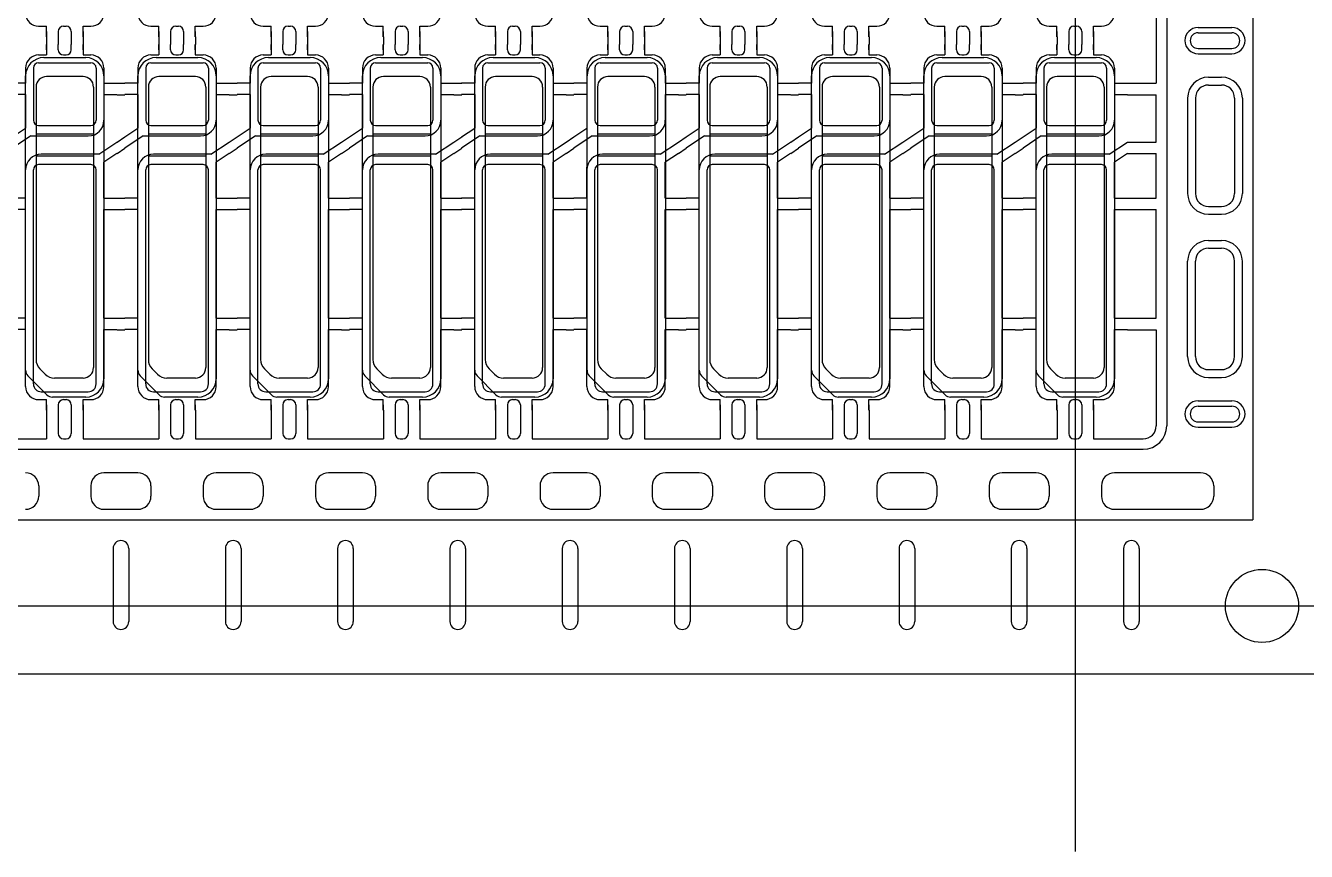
# Model space of a CAD drawing. Header units: millimetres. Extents: x -992 to 1678, y 98 to 1000.
# Drawn here: x -688.29 to -663.76, y 537.97 to 553.78 of the extents above; entities that cross this region are included whole.
import ezdxf

# ---------------------------------------------------------------- set-up
doc = ezdxf.new("R2010")
doc.units = ezdxf.units.MM
doc.linetypes.add('CENTER', pattern=[10.16, 6.35, -1.27, 1.27, -1.27])
doc.linetypes.add('HIDDEN', pattern=[1.905, 1.27, -0.635])
for name, color, linetype in [('1', 3, 'Continuous'), ('b etching', 1, 'Continuous'), ('CEN', 8, 'CENTER'), ('HID', 1, 'HIDDEN'), ('PPA', 2, 'Continuous')]:
    doc.layers.add(name, color=color, linetype=linetype)

# ---------------------------------------------------------------- blocks, each defined once
blk = doc.blocks.new('e1')
at = {"layer": '1'}
for p, q in [((-947.058, 906.581), (-947.058, 906.481)), ((-947.058, 906.481), (-947.058, 906.581)), ((-947.058, 906.581), (-947.058, 906.381)), ((-946.358, 906.581), (-946.358, 906.481)), ((-946.358, 906.481), (-946.358, 906.581)), ((-946.358, 906.581), (-946.358, 906.381)), ((-946.358, 906.381), (-946.208, 906.381)), ((-947.458, 906.131), (-947.458, 905.841)), ((-945.958, 906.131), (-945.958, 905.841)), ((-947.458, 905.841), (-947.708, 905.841)), ((-945.958, 905.841), (-945.708, 905.841)), ((-947.458, 905.621), (-947.708, 905.621)), ((-947.458, 905.621), (-947.458, 904.981)), ((-945.958, 905.621), (-945.958, 905.131)), ((-945.958, 905.621), (-945.708, 905.621)), ((-947.358, 904.831), (-946.258, 904.831)), ((-946.058, 904.481), (-947.158, 904.481)), ((-945.958, 903.641), (-945.958, 904.331)), ((-947.458, 903.641), (-947.458, 904.231)), ((-947.458, 903.641), (-947.708, 903.641)), ((-945.958, 903.641), (-945.708, 903.641)), ((-947.458, 903.421), (-947.708, 903.421)), ((-947.458, 901.341), (-947.458, 903.421)), ((-945.958, 901.341), (-945.958, 903.421)), ((-945.958, 903.421), (-945.708, 903.421)), ((-947.458, 901.341), (-947.708, 901.341)), ((-945.958, 901.341), (-945.708, 901.341)), ((-947.458, 901.121), (-947.708, 901.121)), ((-947.458, 900.031), (-947.458, 901.121)), ((-945.958, 900.031), (-945.958, 901.121)), ((-945.958, 901.121), (-945.708, 901.121)), ((-947.058, 899.581), (-947.058, 899.781)), ((-947.058, 899.581), (-947.058, 899.681)), ((-947.058, 899.681), (-947.058, 899.581)), ((-946.358, 899.781), (-946.208, 899.781)), ((-946.358, 899.581), (-946.358, 899.781)), ((-946.358, 899.581), (-946.358, 899.681)), ((-946.358, 899.681), (-946.358, 899.581))]:
    blk.add_line(p, q, dxfattribs=at)
at = {"layer": '1', "linetype": 'ByBlock'}
for p, q in [((-946.833, 906.481), (-946.833, 906.581)), ((-946.583, 906.481), (-946.583, 906.581)), ((-947.208, 906.381), (-947.058, 906.381)), ((-946.733, 906.381), (-946.683, 906.381)), ((-947.708, 904.814), (-947.458, 904.981)), ((-947.358, 904.831), (-947.708, 904.597)), ((-946.058, 904.481), (-945.708, 904.714)), ((-945.708, 904.497), (-945.958, 904.331)), ((-947.208, 899.781), (-947.058, 899.781)), ((-946.833, 899.681), (-946.833, 899.581)), ((-946.733, 899.781), (-946.683, 899.781)), ((-946.583, 899.681), (-946.583, 899.581))]:
    blk.add_line(p, q, dxfattribs=at)
for centre, start, end in [((-946.733, 906.481), 180, 270), ((-946.683, 906.481), 270, 0), ((-946.733, 899.681), 90, 180), ((-946.683, 899.681), 0, 90)]:
    blk.add_arc(centre, 0.1, start, end, dxfattribs=at)
at = {"layer": '1'}
for centre, radius, start, end in [((-947.208, 906.131), 0.25, 90, 180), ((-946.208, 906.131), 0.25, 0, 90), ((-946.258, 905.131), 0.3, 270, 0), ((-947.158, 904.181), 0.3, 90, 180), ((-947.208, 900.031), 0.25, 180, 270), ((-946.208, 900.031), 0.25, 270, 0)]:
    blk.add_arc(centre, radius, start, end, dxfattribs=at)
blk = doc.blocks.new('e2')
at = {"layer": 'b etching', "linetype": 'ByBlock'}
for p, q in [((-947.208, 906.231), (-946.208, 906.231)), ((-947.308, 906.131), (-947.308, 905.131)), ((-946.108, 906.131), (-946.108, 905.131)), ((-947.208, 905.031), (-946.208, 905.031)), ((-946.208, 904.281), (-947.208, 904.281)), ((-947.308, 900.081), (-947.308, 904.181)), ((-946.108, 900.081), (-946.108, 904.181)), ((-947.158, 899.931), (-946.258, 899.931))]:
    blk.add_line(p, q, dxfattribs=at)
for centre, radius, start, end in [((-947.208, 906.131), 0.1, 90, 180), ((-946.208, 906.131), 0.1, 360, 90), ((-947.208, 905.131), 0.1, 180, 270), ((-946.208, 905.131), 0.1, 270, 360), ((-947.208, 904.181), 0.1, 90, 180), ((-946.208, 904.181), 0.1, 0, 90), ((-947.158, 900.081), 0.15, 180, 270), ((-946.258, 900.081), 0.15, 270, 0)]:
    blk.add_arc(centre, radius, start, end, dxfattribs=at)

msp = doc.modelspace()

# ---------------------------------------------------------------- linework, layer by layer
at = {"layer": '1', "linetype": 'ByBlock'}
for p, q in [((-666.63553085, 555.11062093), (-666.63553085, 552.68062093)), ((-687.88553085, 553.57062093), (-687.88553085, 553.42062093)), ((-687.66053085, 553.57062093), (-687.66053085, 553.42062093)), ((-687.41053085, 553.57062093), (-687.41053085, 553.42062093)), ((-687.18553085, 553.57062093), (-687.18553085, 553.42062093)), ((-685.73553085, 553.57062093), (-685.73553085, 553.42062093)), ((-685.51053085, 553.57062093), (-685.51053085, 553.42062093)), ((-685.26053085, 553.57062093), (-685.26053085, 553.42062093)), ((-685.03553085, 553.57062093), (-685.03553085, 553.42062093)), ((-683.58553085, 553.57062093), (-683.58553085, 553.42062093)), ((-683.36053085, 553.57062093), (-683.36053085, 553.42062093)), ((-683.11053085, 553.57062093), (-683.11053085, 553.42062093)), ((-682.88553085, 553.57062093), (-682.88553085, 553.42062093)), ((-681.43553085, 553.57062093), (-681.43553085, 553.42062093)), ((-681.21053085, 553.57062093), (-681.21053085, 553.42062093)), ((-680.96053085, 553.57062093), (-680.96053085, 553.42062093)), ((-680.73553085, 553.57062093), (-680.73553085, 553.42062093)), ((-679.28553085, 553.57062093), (-679.28553085, 553.42062093)), ((-679.06053085, 553.57062093), (-679.06053085, 553.42062093)), ((-678.81053085, 553.57062093), (-678.81053085, 553.42062093)), ((-678.58553085, 553.57062093), (-678.58553085, 553.42062093)), ((-677.13553085, 553.57062093), (-677.13553085, 553.42062093)), ((-676.91053085, 553.57062093), (-676.91053085, 553.42062093)), ((-676.66053085, 553.57062093), (-676.66053085, 553.42062093)), ((-676.43553085, 553.57062093), (-676.43553085, 553.42062093)), ((-674.98553085, 553.57062093), (-674.98553085, 553.42062093)), ((-674.76053085, 553.57062093), (-674.76053085, 553.42062093)), ((-674.51053085, 553.57062093), (-674.51053085, 553.42062093)), ((-674.28553085, 553.57062093), (-674.28553085, 553.42062093)), ((-672.83553085, 553.57062093), (-672.83553085, 553.42062093)), ((-672.61053085, 553.57062093), (-672.61053085, 553.42062093)), ((-672.36053085, 553.57062093), (-672.36053085, 553.42062093)), ((-672.13553085, 553.57062093), (-672.13553085, 553.42062093)), ((-670.68553085, 553.57062093), (-670.68553085, 553.42062093)), ((-670.46053085, 553.57062093), (-670.46053085, 553.42062093)), ((-670.21053085, 553.57062093), (-670.21053085, 553.42062093)), ((-669.98553085, 553.57062093), (-669.98553085, 553.42062093)), ((-668.53553085, 553.57062093), (-668.53553085, 553.42062093)), ((-668.31053085, 553.57062093), (-668.31053085, 553.42062093)), ((-668.06053085, 553.57062093), (-668.06053085, 553.42062093)), ((-667.83553085, 553.57062093), (-667.83553085, 553.42062093)), ((-667.83553085, 553.57062093), (-667.83553085, 553.42062093)), ((-686.53553085, 552.68062093), (-686.38553085, 552.68062093)), ((-684.38553085, 552.68062093), (-684.23553085, 552.68062093)), ((-682.23553085, 552.68062093), (-682.08553085, 552.68062093)), ((-680.08553085, 552.68062093), (-679.93553085, 552.68062093)), ((-677.93553085, 552.68062093), (-677.78553085, 552.68062093)), ((-675.78553085, 552.68062093), (-675.63553085, 552.68062093)), ((-673.63553085, 552.68062093), (-673.48553085, 552.68062093)), ((-671.48553085, 552.68062093), (-671.33553085, 552.68062093)), ((-669.33553085, 552.68062093), (-669.18553085, 552.68062093)), ((-667.18553085, 552.68062093), (-666.63553085, 552.68062093)), ((-686.53553085, 552.46062093), (-686.38553085, 552.46062093)), ((-684.38553085, 552.46062093), (-684.23553085, 552.46062093)), ((-682.23553085, 552.46062093), (-682.08553085, 552.46062093)), ((-680.08553085, 552.46062093), (-679.93553085, 552.46062093)), ((-677.93553085, 552.46062093), (-677.78553085, 552.46062093)), ((-675.78553085, 552.46062093), (-675.63553085, 552.46062093)), ((-673.63553085, 552.46062093), (-673.48553085, 552.46062093)), ((-671.48553085, 552.46062093), (-671.33553085, 552.46062093)), ((-669.33553085, 552.46062093), (-669.18553085, 552.46062093)), ((-667.18553085, 552.46062093), (-666.63553085, 552.46062093)), ((-666.63553085, 551.55395426), (-666.63553085, 552.46062093)), ((-686.53553085, 551.55395426), (-686.38553085, 551.65395426)), ((-684.38553085, 551.55395426), (-684.23553085, 551.65395426)), ((-682.23553085, 551.55395426), (-682.08553085, 551.65395426)), ((-680.08553085, 551.55395426), (-679.93553085, 551.65395426)), ((-677.93553085, 551.55395426), (-677.78553085, 551.65395426)), ((-675.78553085, 551.55395426), (-675.63553085, 551.65395426)), ((-673.63553085, 551.55395426), (-673.48553085, 551.65395426)), ((-671.48553085, 551.55395426), (-671.33553085, 551.65395426)), ((-669.33553085, 551.55395426), (-669.18553085, 551.65395426)), ((-686.53553085, 551.33728759), (-686.38553085, 551.43728759)), ((-684.38553085, 551.33728759), (-684.23553085, 551.43728759)), ((-682.23553085, 551.33728759), (-682.08553085, 551.43728759)), ((-680.08553085, 551.33728759), (-679.93553085, 551.43728759)), ((-677.93553085, 551.33728759), (-677.78553085, 551.43728759)), ((-675.78553085, 551.33728759), (-675.63553085, 551.43728759)), ((-673.63553085, 551.33728759), (-673.48553085, 551.43728759)), ((-671.48553085, 551.33728759), (-671.33553085, 551.43728759)), ((-669.33553085, 551.33728759), (-669.18553085, 551.43728759)), ((-667.18553085, 551.55395426), (-666.63553085, 551.55395426)), ((-667.18553085, 551.33728759), (-666.63553085, 551.33728759)), ((-666.63553085, 550.48062093), (-666.63553085, 551.33728759)), ((-686.53553085, 550.48062093), (-686.38553085, 550.48062093)), ((-684.38553085, 550.48062093), (-684.23553085, 550.48062093)), ((-682.23553085, 550.48062093), (-682.08553085, 550.48062093)), ((-680.08553085, 550.48062093), (-679.93553085, 550.48062093)), ((-677.93553085, 550.48062093), (-677.78553085, 550.48062093)), ((-675.78553085, 550.48062093), (-675.63553085, 550.48062093)), ((-673.63553085, 550.48062093), (-673.48553085, 550.48062093)), ((-671.48553085, 550.48062093), (-671.33553085, 550.48062093)), ((-669.33553085, 550.48062093), (-669.18553085, 550.48062093)), ((-667.18553085, 550.48062093), (-666.63553085, 550.48062093)), ((-686.53553085, 550.26062093), (-686.38553085, 550.26062093)), ((-684.38553085, 550.26062093), (-684.23553085, 550.26062093)), ((-682.23553085, 550.26062093), (-682.08553085, 550.26062093)), ((-680.08553085, 550.26062093), (-679.93553085, 550.26062093)), ((-677.93553085, 550.26062093), (-677.78553085, 550.26062093)), ((-675.78553085, 550.26062093), (-675.63553085, 550.26062093)), ((-673.63553085, 550.26062093), (-673.48553085, 550.26062093)), ((-671.48553085, 550.26062093), (-671.33553085, 550.26062093)), ((-669.33553085, 550.26062093), (-669.18553085, 550.26062093)), ((-667.18553085, 550.26062093), (-666.63553085, 550.26062093)), ((-666.63553085, 548.18062093), (-666.63553085, 550.26062093)), ((-686.53553085, 548.18062093), (-686.38553085, 548.18062093)), ((-684.38553085, 548.18062093), (-684.23553085, 548.18062093)), ((-682.23553085, 548.18062093), (-682.08553085, 548.18062093)), ((-680.08553085, 548.18062093), (-679.93553085, 548.18062093)), ((-677.93553085, 548.18062093), (-677.78553085, 548.18062093)), ((-675.78553085, 548.18062093), (-675.63553085, 548.18062093)), ((-673.63553085, 548.18062093), (-673.48553085, 548.18062093)), ((-671.48553085, 548.18062093), (-671.33553085, 548.18062093)), ((-669.33553085, 548.18062093), (-669.18553085, 548.18062093)), ((-667.18553085, 548.18062093), (-666.63553085, 548.18062093)), ((-686.53553085, 547.96062093), (-686.38553085, 547.96062093)), ((-684.38553085, 547.96062093), (-684.23553085, 547.96062093)), ((-682.23553085, 547.96062093), (-682.08553085, 547.96062093)), ((-680.08553085, 547.96062093), (-679.93553085, 547.96062093)), ((-677.93553085, 547.96062093), (-677.78553085, 547.96062093)), ((-675.78553085, 547.96062093), (-675.63553085, 547.96062093)), ((-673.63553085, 547.96062093), (-673.48553085, 547.96062093)), ((-671.48553085, 547.96062093), (-671.33553085, 547.96062093)), ((-669.33553085, 547.96062093), (-669.18553085, 547.96062093)), ((-667.18553085, 547.96062093), (-666.63553085, 547.96062093)), ((-666.63553085, 547.96062093), (-666.63553085, 546.12062093)), ((-687.88553085, 546.42062093), (-687.88553085, 545.87062093)), ((-687.88553085, 546.42062093), (-687.88553085, 546.12062093)), ((-687.66053085, 546.42062093), (-687.66053085, 545.97062093)), ((-687.66053085, 546.42062093), (-687.66053085, 546.12062093)), ((-687.41053085, 546.42062093), (-687.41053085, 545.97062093)), ((-687.41053085, 546.42062093), (-687.41053085, 546.12062093)), ((-687.18553085, 546.42062093), (-687.18553085, 545.87062093)), ((-687.18553085, 546.42062093), (-687.18553085, 546.12062093)), ((-685.73553085, 546.42062093), (-685.73553085, 545.87062093)), ((-685.73553085, 546.42062093), (-685.73553085, 546.12062093)), ((-685.51053085, 546.42062093), (-685.51053085, 545.97062093)), ((-685.51053085, 546.42062093), (-685.51053085, 546.12062093)), ((-685.26053085, 546.42062093), (-685.26053085, 545.97062093)), ((-685.26053085, 546.42062093), (-685.26053085, 546.12062093)), ((-685.03553085, 546.42062093), (-685.03553085, 545.87062093)), ((-685.03553085, 546.42062093), (-685.03553085, 546.12062093)), ((-683.58553085, 546.42062093), (-683.58553085, 545.87062093)), ((-683.58553085, 546.42062093), (-683.58553085, 546.12062093)), ((-683.36053085, 546.42062093), (-683.36053085, 545.97062093)), ((-683.36053085, 546.42062093), (-683.36053085, 546.12062093)), ((-683.11053085, 546.42062093), (-683.11053085, 545.97062093)), ((-683.11053085, 546.42062093), (-683.11053085, 546.12062093)), ((-682.88553085, 546.42062093), (-682.88553085, 545.87062093)), ((-682.88553085, 546.42062093), (-682.88553085, 546.12062093)), ((-681.43553085, 546.42062093), (-681.43553085, 545.87062093)), ((-681.43553085, 546.42062093), (-681.43553085, 546.12062093)), ((-681.21053085, 546.42062093), (-681.21053085, 545.97062093)), ((-681.21053085, 546.42062093), (-681.21053085, 546.12062093)), ((-680.96053085, 546.42062093), (-680.96053085, 545.97062093)), ((-680.96053085, 546.42062093), (-680.96053085, 546.12062093)), ((-680.73553085, 546.42062093), (-680.73553085, 545.87062093)), ((-680.73553085, 546.42062093), (-680.73553085, 546.12062093)), ((-679.28553085, 546.42062093), (-679.28553085, 545.87062093)), ((-679.28553085, 546.42062093), (-679.28553085, 546.12062093)), ((-679.06053085, 546.42062093), (-679.06053085, 545.97062093)), ((-679.06053085, 546.42062093), (-679.06053085, 546.12062093)), ((-678.81053085, 546.42062093), (-678.81053085, 545.97062093)), ((-678.81053085, 546.42062093), (-678.81053085, 546.12062093)), ((-678.58553085, 546.42062093), (-678.58553085, 545.87062093)), ((-678.58553085, 546.42062093), (-678.58553085, 546.12062093)), ((-677.13553085, 546.42062093), (-677.13553085, 545.87062093)), ((-677.13553085, 546.42062093), (-677.13553085, 546.12062093)), ((-676.91053085, 546.42062093), (-676.91053085, 545.97062093)), ((-676.91053085, 546.42062093), (-676.91053085, 546.12062093)), ((-676.66053085, 546.42062093), (-676.66053085, 545.97062093)), ((-676.66053085, 546.42062093), (-676.66053085, 546.12062093)), ((-676.43553085, 546.42062093), (-676.43553085, 545.87062093)), ((-676.43553085, 546.42062093), (-676.43553085, 546.12062093)), ((-674.98553085, 546.42062093), (-674.98553085, 545.87062093)), ((-674.98553085, 546.42062093), (-674.98553085, 546.12062093)), ((-674.76053085, 546.42062093), (-674.76053085, 545.97062093)), ((-674.76053085, 546.42062093), (-674.76053085, 546.12062093)), ((-674.51053085, 546.42062093), (-674.51053085, 545.97062093)), ((-674.51053085, 546.42062093), (-674.51053085, 546.12062093)), ((-674.28553085, 546.42062093), (-674.28553085, 545.87062093)), ((-674.28553085, 546.42062093), (-674.28553085, 546.12062093)), ((-672.83553085, 546.42062093), (-672.83553085, 545.87062093)), ((-672.83553085, 546.42062093), (-672.83553085, 546.12062093)), ((-672.61053085, 546.42062093), (-672.61053085, 545.97062093)), ((-672.61053085, 546.42062093), (-672.61053085, 546.12062093)), ((-672.36053085, 546.42062093), (-672.36053085, 545.97062093)), ((-672.36053085, 546.42062093), (-672.36053085, 546.12062093)), ((-672.13553085, 546.42062093), (-672.13553085, 545.87062093)), ((-672.13553085, 546.42062093), (-672.13553085, 546.12062093)), ((-670.68553085, 546.42062093), (-670.68553085, 545.87062093)), ((-670.68553085, 546.42062093), (-670.68553085, 546.12062093)), ((-670.46053085, 546.42062093), (-670.46053085, 545.97062093)), ((-670.46053085, 546.42062093), (-670.46053085, 546.12062093)), ((-670.21053085, 546.42062093), (-670.21053085, 545.97062093)), ((-670.21053085, 546.42062093), (-670.21053085, 546.12062093)), ((-669.98553085, 546.42062093), (-669.98553085, 545.87062093)), ((-669.98553085, 546.42062093), (-669.98553085, 546.12062093)), ((-668.53553085, 546.42062093), (-668.53553085, 545.87062093)), ((-668.53553085, 546.42062093), (-668.53553085, 546.12062093)), ((-668.31053085, 546.42062093), (-668.31053085, 545.97062093)), ((-668.31053085, 546.42062093), (-668.31053085, 546.12062093)), ((-668.06053085, 546.42062093), (-668.06053085, 545.97062093)), ((-668.06053085, 546.42062093), (-668.06053085, 546.12062093)), ((-667.83553085, 546.42062093), (-667.83553085, 545.87062093)), ((-667.83553085, 546.42062093), (-667.83553085, 546.12062093)), ((-689.33553085, 545.87062093), (-687.88553085, 545.87062093)), ((-687.56053085, 545.87062093), (-687.51053085, 545.87062093)), ((-687.18553085, 545.87062093), (-685.73553085, 545.87062093)), ((-685.41053085, 545.87062093), (-685.36053085, 545.87062093)), ((-685.03553085, 545.87062093), (-683.58553085, 545.87062093)), ((-683.26053085, 545.87062093), (-683.21053085, 545.87062093)), ((-682.88553085, 545.87062093), (-681.43553085, 545.87062093)), ((-681.11053085, 545.87062093), (-681.06053085, 545.87062093)), ((-680.73553085, 545.87062093), (-679.28553085, 545.87062093)), ((-678.96053085, 545.87062093), (-678.91053085, 545.87062093)), ((-678.58553085, 545.87062093), (-677.13553085, 545.87062093)), ((-676.81053085, 545.87062093), (-676.76053085, 545.87062093)), ((-676.43553085, 545.87062093), (-674.98553085, 545.87062093)), ((-674.66053085, 545.87062093), (-674.61053085, 545.87062093)), ((-674.28553085, 545.87062093), (-672.83553085, 545.87062093)), ((-672.51053085, 545.87062093), (-672.46053085, 545.87062093)), ((-672.13553085, 545.87062093), (-670.68553085, 545.87062093)), ((-670.36053085, 545.87062093), (-670.31053085, 545.87062093)), ((-669.98553085, 545.87062093), (-668.53553085, 545.87062093)), ((-668.21053085, 545.87062093), (-668.16053085, 545.87062093)), ((-667.83553085, 545.87062093), (-666.88553085, 545.87062093)), ((-686.13553085, 545.22062093), (-686.78553085, 545.22062093)), ((-683.98553085, 545.22062093), (-684.63553085, 545.22062093)), ((-681.83553085, 545.22062093), (-682.48553085, 545.22062093)), ((-679.68553085, 545.22062093), (-680.33553085, 545.22062093)), ((-677.53553085, 545.22062093), (-678.18553085, 545.22062093)), ((-675.38553085, 545.22062093), (-676.03553085, 545.22062093)), ((-673.23553085, 545.22062093), (-673.88553085, 545.22062093)), ((-671.08553085, 545.22062093), (-671.73553085, 545.22062093)), ((-668.93553085, 545.22062093), (-669.58553085, 545.22062093)), ((-665.78553085, 545.22062093), (-667.43553085, 545.22062093)), ((-688.03553085, 544.97062093), (-688.03553085, 544.77062093)), ((-687.03553085, 544.97062093), (-687.03553085, 544.77062093)), ((-685.88553085, 544.97062093), (-685.88553085, 544.77062093)), ((-684.88553085, 544.97062093), (-684.88553085, 544.77062093)), ((-683.73553085, 544.97062093), (-683.73553085, 544.77062093)), ((-682.73553085, 544.97062093), (-682.73553085, 544.77062093)), ((-681.58553085, 544.97062093), (-681.58553085, 544.77062093)), ((-680.58553085, 544.97062093), (-680.58553085, 544.77062093)), ((-679.43553085, 544.97062093), (-679.43553085, 544.77062093)), ((-678.43553085, 544.97062093), (-678.43553085, 544.77062093)), ((-677.28553085, 544.97062093), (-677.28553085, 544.77062093)), ((-676.28553085, 544.97062093), (-676.28553085, 544.77062093)), ((-675.13553085, 544.97062093), (-675.13553085, 544.77062093)), ((-674.13553085, 544.97062093), (-674.13553085, 544.77062093)), ((-672.98553085, 544.97062093), (-672.98553085, 544.77062093)), ((-671.98553085, 544.97062093), (-671.98553085, 544.77062093)), ((-670.83553085, 544.97062093), (-670.83553085, 544.77062093)), ((-669.83553085, 544.97062093), (-669.83553085, 544.77062093)), ((-668.68553085, 544.97062093), (-668.68553085, 544.77062093)), ((-667.68553085, 544.97062093), (-667.68553085, 544.77062093)), ((-665.53553085, 544.97062093), (-665.53553085, 544.77062093)), ((-691.83553085, 541.37062093), (-661.98553085, 541.37062093)), ((-666.48553085, 541.37062093), (-661.98553085, 541.37062093))]:
    msp.add_line(p, q, dxfattribs=at)
at = {"layer": '1'}
for p, q in [((-665.83553085, 553.64562093), (-665.18553085, 553.64562093)), ((-665.83553085, 553.64562093), (-665.18553085, 553.64562093)), ((-665.83553085, 553.34562093), (-665.18553085, 553.34562093)), ((-665.83553085, 553.34562093), (-665.18553085, 553.34562093)), ((-665.63553085, 552.64562093), (-665.38553085, 552.64562093)), ((-665.88553085, 552.39562093), (-665.88553085, 550.57062093)), ((-665.13553085, 552.39562093), (-665.13553085, 550.57062093)), ((-665.63553085, 550.32062093), (-665.38553085, 550.32062093)), ((-665.63553085, 549.52062093), (-665.38553085, 549.52062093)), ((-665.88553085, 547.44562093), (-665.88553085, 549.27062093)), ((-665.13553085, 547.44562093), (-665.13553085, 549.27062093)), ((-665.63553085, 547.19562093), (-665.38553085, 547.19562093)), ((-665.83553085, 546.49562093), (-665.18553085, 546.49562093)), ((-665.83553085, 546.49562093), (-665.18553085, 546.49562093)), ((-665.83553085, 546.19562093), (-665.18553085, 546.19562093)), ((-665.83553085, 546.19562093), (-665.18553085, 546.19562093)), ((-686.78553085, 544.52062093), (-686.13553085, 544.52062093)), ((-684.63553085, 544.52062093), (-683.98553085, 544.52062093)), ((-682.48553085, 544.52062093), (-681.83553085, 544.52062093)), ((-680.33553085, 544.52062093), (-679.68553085, 544.52062093)), ((-678.18553085, 544.52062093), (-677.53553085, 544.52062093)), ((-676.03553085, 544.52062093), (-675.38553085, 544.52062093)), ((-673.88553085, 544.52062093), (-673.23553085, 544.52062093)), ((-671.73553085, 544.52062093), (-671.08553085, 544.52062093)), ((-669.58553085, 544.52062093), (-668.93553085, 544.52062093)), ((-667.43553085, 544.52062093), (-665.78553085, 544.52062093)), ((-686.61053085, 543.77062093), (-686.61053085, 542.37062093)), ((-686.61053085, 543.77062093), (-686.61053085, 542.37062093)), ((-686.31053085, 543.77062093), (-686.31053085, 542.37062093)), ((-686.31053085, 543.77062093), (-686.31053085, 542.37062093)), ((-684.46053085, 543.77062093), (-684.46053085, 542.37062093)), ((-684.46053085, 543.77062093), (-684.46053085, 542.37062093)), ((-684.16053085, 543.77062093), (-684.16053085, 542.37062093)), ((-684.16053085, 543.77062093), (-684.16053085, 542.37062093)), ((-682.31053085, 543.77062093), (-682.31053085, 542.37062093)), ((-682.31053085, 543.77062093), (-682.31053085, 542.37062093)), ((-682.01053085, 543.77062093), (-682.01053085, 542.37062093)), ((-682.01053085, 543.77062093), (-682.01053085, 542.37062093)), ((-680.16053085, 543.77062093), (-680.16053085, 542.37062093)), ((-680.16053085, 543.77062093), (-680.16053085, 542.37062093)), ((-679.86053085, 543.77062093), (-679.86053085, 542.37062093)), ((-679.86053085, 543.77062093), (-679.86053085, 542.37062093)), ((-678.01053085, 543.77062093), (-678.01053085, 542.37062093)), ((-678.01053085, 543.77062093), (-678.01053085, 542.37062093)), ((-677.71053085, 543.77062093), (-677.71053085, 542.37062093)), ((-677.71053085, 543.77062093), (-677.71053085, 542.37062093)), ((-675.86053085, 543.77062093), (-675.86053085, 542.37062093)), ((-675.86053085, 543.77062093), (-675.86053085, 542.37062093)), ((-675.56053085, 543.77062093), (-675.56053085, 542.37062093)), ((-675.56053085, 543.77062093), (-675.56053085, 542.37062093)), ((-673.71053085, 543.77062093), (-673.71053085, 542.37062093)), ((-673.71053085, 543.77062093), (-673.71053085, 542.37062093)), ((-673.41053085, 543.77062093), (-673.41053085, 542.37062093)), ((-673.41053085, 543.77062093), (-673.41053085, 542.37062093)), ((-671.56053085, 543.77062093), (-671.56053085, 542.37062093)), ((-671.56053085, 543.77062093), (-671.56053085, 542.37062093)), ((-671.26053085, 543.77062093), (-671.26053085, 542.37062093)), ((-671.26053085, 543.77062093), (-671.26053085, 542.37062093)), ((-669.41053085, 543.77062093), (-669.41053085, 542.37062093)), ((-669.41053085, 543.77062093), (-669.41053085, 542.37062093)), ((-669.11053085, 543.77062093), (-669.11053085, 542.37062093)), ((-669.11053085, 543.77062093), (-669.11053085, 542.37062093)), ((-667.26053085, 543.77062093), (-667.26053085, 542.37062093)), ((-667.26053085, 543.77062093), (-667.26053085, 542.37062093)), ((-666.96053085, 543.77062093), (-666.96053085, 542.37062093)), ((-666.96053085, 543.77062093), (-666.96053085, 542.37062093))]:
    msp.add_line(p, q, dxfattribs=at)
msp.add_circle((-664.61053085, 542.67062093), 0.7, dxfattribs=at)
for centre, radius, start, end in [((-665.83553085, 553.49562093), 0.15, 90, 270), ((-665.83553085, 553.49562093), 0.15, 90, 270), ((-665.18553085, 553.49562093), 0.15, 270, 90), ((-665.18553085, 553.49562093), 0.15, 270, 90), ((-665.63553085, 552.39562093), 0.25, 90, 180), ((-665.38553085, 552.39562093), 0.25, 0, 90), ((-665.63553085, 550.57062093), 0.25, 180, 270), ((-665.38553085, 550.57062093), 0.25, 270, 0), ((-665.63553085, 549.27062093), 0.25, 90, 180), ((-665.38553085, 549.27062093), 0.25, 360, 90), ((-665.63553085, 547.44562093), 0.25, 180, 270), ((-665.38553085, 547.44562093), 0.25, 270, 360), ((-665.83553085, 546.34562093), 0.15, 90, 270), ((-665.83553085, 546.34562093), 0.15, 90, 270), ((-665.18553085, 546.34562093), 0.15, 270, 90), ((-665.18553085, 546.34562093), 0.15, 270, 90), ((-686.46053085, 543.77062093), 0.15, 0, 180), ((-686.46053085, 543.77062093), 0.15, 0, 180), ((-684.31053085, 543.77062093), 0.15, 0, 180), ((-684.31053085, 543.77062093), 0.15, 0, 180), ((-682.16053085, 543.77062093), 0.15, 0, 180), ((-682.16053085, 543.77062093), 0.15, 0, 180), ((-680.01053085, 543.77062093), 0.15, 0, 180), ((-680.01053085, 543.77062093), 0.15, 0, 180), ((-677.86053085, 543.77062093), 0.15, 0, 180), ((-677.86053085, 543.77062093), 0.15, 0, 180), ((-675.71053085, 543.77062093), 0.15, 0, 180), ((-675.71053085, 543.77062093), 0.15, 0, 180), ((-673.56053085, 543.77062093), 0.15, 0, 180), ((-673.56053085, 543.77062093), 0.15, 0, 180), ((-671.41053085, 543.77062093), 0.15, 0, 180), ((-671.41053085, 543.77062093), 0.15, 0, 180), ((-669.26053085, 543.77062093), 0.15, 0, 180), ((-669.26053085, 543.77062093), 0.15, 0, 180), ((-667.11053085, 543.77062093), 0.15, 0, 180), ((-667.11053085, 543.77062093), 0.15, 0, 180), ((-686.46053085, 542.37062093), 0.15, 180, 0), ((-686.46053085, 542.37062093), 0.15, 180, 0), ((-684.31053085, 542.37062093), 0.15, 180, 0), ((-684.31053085, 542.37062093), 0.15, 180, 0), ((-682.16053085, 542.37062093), 0.15, 180, 0), ((-682.16053085, 542.37062093), 0.15, 180, 0), ((-680.01053085, 542.37062093), 0.15, 180, 0), ((-680.01053085, 542.37062093), 0.15, 180, 0), ((-677.86053085, 542.37062093), 0.15, 180, 0), ((-677.86053085, 542.37062093), 0.15, 180, 0), ((-675.71053085, 542.37062093), 0.15, 180, 0), ((-675.71053085, 542.37062093), 0.15, 180, 0), ((-673.56053085, 542.37062093), 0.15, 180, 0), ((-673.56053085, 542.37062093), 0.15, 180, 0), ((-671.41053085, 542.37062093), 0.15, 180, 0), ((-671.41053085, 542.37062093), 0.15, 180, 0), ((-669.26053085, 542.37062093), 0.15, 180, 0), ((-669.26053085, 542.37062093), 0.15, 180, 0), ((-667.11053085, 542.37062093), 0.15, 180, 0), ((-667.11053085, 542.37062093), 0.15, 180, 0)]:
    msp.add_arc(centre, radius, start, end, dxfattribs=at)
at = {"layer": '1', "linetype": 'ByBlock'}
for centre, radius, start, end in [((-687.56053085, 545.97062093), 0.1, 180, 270), ((-687.51053085, 545.97062093), 0.1, 270, 0), ((-685.41053085, 545.97062093), 0.1, 180, 270), ((-685.36053085, 545.97062093), 0.1, 270, 0), ((-683.26053085, 545.97062093), 0.1, 180, 270), ((-683.21053085, 545.97062093), 0.1, 270, 0), ((-681.11053085, 545.97062093), 0.1, 180, 270), ((-681.06053085, 545.97062093), 0.1, 270, 0), ((-678.96053085, 545.97062093), 0.1, 180, 270), ((-678.91053085, 545.97062093), 0.1, 270, 0), ((-676.81053085, 545.97062093), 0.1, 180, 270), ((-676.76053085, 545.97062093), 0.1, 270, 0), ((-674.66053085, 545.97062093), 0.1, 180, 270), ((-674.61053085, 545.97062093), 0.1, 270, 0), ((-672.51053085, 545.97062093), 0.1, 180, 270), ((-672.46053085, 545.97062093), 0.1, 270, 0), ((-670.36053085, 545.97062093), 0.1, 180, 270), ((-670.31053085, 545.97062093), 0.1, 270, 0), ((-668.21053085, 545.97062093), 0.1, 180, 270), ((-668.16053085, 545.97062093), 0.1, 270, 0), ((-666.88553085, 546.12062093), 0.25, 270, 0), ((-688.28553085, 544.97062093), 0.25, 360, 90), ((-686.78553085, 544.97062093), 0.25, 90, 180), ((-686.13553085, 544.97062093), 0.25, 360, 90), ((-684.63553085, 544.97062093), 0.25, 90, 180), ((-683.98553085, 544.97062093), 0.25, 360, 90), ((-682.48553085, 544.97062093), 0.25, 90, 180), ((-681.83553085, 544.97062093), 0.25, 360, 90), ((-680.33553085, 544.97062093), 0.25, 90, 180), ((-679.68553085, 544.97062093), 0.25, 360, 90), ((-678.18553085, 544.97062093), 0.25, 90, 180), ((-677.53553085, 544.97062093), 0.25, 360, 90), ((-676.03553085, 544.97062093), 0.25, 90, 180), ((-675.38553085, 544.97062093), 0.25, 360, 90), ((-673.88553085, 544.97062093), 0.25, 90, 180), ((-673.23553085, 544.97062093), 0.25, 360, 90), ((-671.73553085, 544.97062093), 0.25, 90, 180), ((-671.08553085, 544.97062093), 0.25, 360, 90), ((-669.58553085, 544.97062093), 0.25, 90, 180), ((-668.93553085, 544.97062093), 0.25, 360, 90), ((-667.43553085, 544.97062093), 0.25, 90, 180), ((-665.78553085, 544.97062093), 0.25, 360, 90), ((-688.28553085, 544.77062093), 0.25, 270, 360), ((-686.78553085, 544.77062093), 0.25, 180, 270), ((-686.13553085, 544.77062093), 0.25, 270, 360), ((-684.63553085, 544.77062093), 0.25, 180, 270), ((-683.98553085, 544.77062093), 0.25, 270, 360), ((-682.48553085, 544.77062093), 0.25, 180, 270), ((-681.83553085, 544.77062093), 0.25, 270, 360), ((-680.33553085, 544.77062093), 0.25, 180, 270), ((-679.68553085, 544.77062093), 0.25, 270, 360), ((-678.18553085, 544.77062093), 0.25, 180, 270), ((-677.53553085, 544.77062093), 0.25, 270, 360), ((-676.03553085, 544.77062093), 0.25, 180, 270), ((-675.38553085, 544.77062093), 0.25, 270, 360), ((-673.88553085, 544.77062093), 0.25, 180, 270), ((-673.23553085, 544.77062093), 0.25, 270, 360), ((-671.73553085, 544.77062093), 0.25, 180, 270), ((-671.08553085, 544.77062093), 0.25, 270, 360), ((-669.58553085, 544.77062093), 0.25, 180, 270), ((-668.93553085, 544.77062093), 0.25, 270, 360), ((-667.43553085, 544.77062093), 0.25, 180, 270), ((-665.78553085, 544.77062093), 0.25, 270, 360)]:
    msp.add_arc(centre, radius, start, end, dxfattribs=at)
at = {"layer": 'CEN', "linetype": 'ByBlock'}
for p, q in [((-668.18553085, 604.77062093), (-668.18553085, 537.97062093)), ((-909.21053085, 542.67062093), (-660.56053085, 542.67062093))]:
    msp.add_line(p, q, dxfattribs=at)
at = {"layer": 'HID', "linetype": 'ByBlock'}
for p, q in [((-666.43553085, 596.62062093), (-666.43553085, 546.12062093)), ((-665.83553085, 553.74562093), (-665.18553085, 553.74562093)), ((-665.83553085, 553.24562093), (-665.18553085, 553.24562093)), ((-665.63553085, 552.79562093), (-665.38553085, 552.79562093)), ((-666.03553085, 552.39562093), (-666.03553085, 550.57062093)), ((-664.98553085, 552.39562093), (-664.98553085, 550.57062093)), ((-665.63553085, 550.17062093), (-665.38553085, 550.17062093)), ((-665.63553085, 549.67062093), (-665.38553085, 549.67062093)), ((-666.03553085, 547.44562093), (-666.03553085, 549.27062093)), ((-664.98553085, 547.44562093), (-664.98553085, 549.27062093)), ((-665.63553085, 547.04562093), (-665.38553085, 547.04562093)), ((-665.83553085, 546.59562093), (-665.18553085, 546.59562093)), ((-665.83553085, 546.09562093), (-665.18553085, 546.09562093)), ((-716.78553085, 545.67062093), (-666.88553085, 545.67062093))]:
    msp.add_line(p, q, dxfattribs=at)
for centre, radius, start, end in [((-665.83553085, 553.49562093), 0.25, 90, 270), ((-665.18553085, 553.49562093), 0.25, 270, 90), ((-665.63553085, 552.39562093), 0.4, 90, 180), ((-665.38553085, 552.39562093), 0.4, 0, 90), ((-665.63553085, 550.57062093), 0.4, 180, 270), ((-665.38553085, 550.57062093), 0.4, 270, 0), ((-665.63553085, 549.27062093), 0.4, 90, 180), ((-665.38553085, 549.27062093), 0.4, 360, 90), ((-665.63553085, 547.44562093), 0.4, 180, 270), ((-665.38553085, 547.44562093), 0.4, 270, 360), ((-665.83553085, 546.34562093), 0.25, 90, 270), ((-665.18553085, 546.34562093), 0.25, 270, 90), ((-666.88553085, 546.12062093), 0.45, 270, 0)]:
    msp.add_arc(centre, radius, start, end, dxfattribs=at)
at = {"layer": 'PPA', "linetype": 'ByBlock'}
for p, q in [((-664.78553085, 598.42062093), (-664.78553085, 544.32062093)), ((-687.93553085, 553.17062093), (-687.13553085, 553.17062093)), ((-685.78553085, 553.17062093), (-684.98553085, 553.17062093)), ((-683.63553085, 553.17062093), (-682.83553085, 553.17062093)), ((-681.48553085, 553.17062093), (-680.68553085, 553.17062093)), ((-679.33553085, 553.17062093), (-678.53553085, 553.17062093)), ((-677.18553085, 553.17062093), (-676.38553085, 553.17062093)), ((-675.03553085, 553.17062093), (-674.23553085, 553.17062093)), ((-672.88553085, 553.17062093), (-672.08553085, 553.17062093)), ((-670.73553085, 553.17062093), (-669.93553085, 553.17062093)), ((-668.58553085, 553.17062093), (-667.78553085, 553.17062093)), ((-688.28553085, 547.18275296), (-688.28553085, 552.82062093)), ((-687.18553085, 552.80698456), (-687.88553085, 552.80698456)), ((-686.78553085, 552.82062093), (-686.78553085, 547.02062093)), ((-686.13553085, 547.18275296), (-686.13553085, 552.82062093)), ((-685.03553085, 552.80698456), (-685.73553085, 552.80698456)), ((-684.63553085, 552.82062093), (-684.63553085, 547.02062093)), ((-683.98553085, 547.18275296), (-683.98553085, 552.82062093)), ((-682.88553085, 552.80698456), (-683.58553085, 552.80698456)), ((-682.48553085, 552.82062093), (-682.48553085, 547.02062093)), ((-681.83553085, 547.18275296), (-681.83553085, 552.82062093)), ((-680.73553085, 552.80698456), (-681.43553085, 552.80698456)), ((-680.33553085, 552.82062093), (-680.33553085, 547.02062093)), ((-679.68553085, 547.18275296), (-679.68553085, 552.82062093)), ((-678.58553085, 552.80698456), (-679.28553085, 552.80698456)), ((-678.18553085, 552.82062093), (-678.18553085, 547.02062093)), ((-677.53553085, 547.18275296), (-677.53553085, 552.82062093)), ((-676.43553085, 552.80698456), (-677.13553085, 552.80698456)), ((-676.03553085, 552.82062093), (-676.03553085, 547.02062093)), ((-675.38553085, 547.18275296), (-675.38553085, 552.82062093)), ((-674.28553085, 552.80698456), (-674.98553085, 552.80698456)), ((-673.88553085, 552.82062093), (-673.88553085, 547.02062093)), ((-673.23553085, 547.18275296), (-673.23553085, 552.82062093)), ((-672.13553085, 552.80698456), (-672.83553085, 552.80698456)), ((-671.73553085, 552.82062093), (-671.73553085, 547.02062093)), ((-671.08553085, 547.18275296), (-671.08553085, 552.82062093)), ((-669.98553085, 552.80698456), (-670.68553085, 552.80698456)), ((-669.58553085, 552.82062093), (-669.58553085, 547.02062093)), ((-668.93553085, 547.18275296), (-668.93553085, 552.82062093)), ((-667.83553085, 552.80698456), (-668.53553085, 552.80698456)), ((-667.43553085, 552.82062093), (-667.43553085, 547.02062093)), ((-688.08553085, 552.60698456), (-688.08553085, 547.38781068)), ((-686.98553085, 552.60698456), (-686.98553085, 547.23425729)), ((-685.93553085, 552.60698456), (-685.93553085, 547.38781068)), ((-684.83553085, 552.60698456), (-684.83553085, 547.23425729)), ((-683.78553085, 552.60698456), (-683.78553085, 547.38781068)), ((-682.68553085, 552.60698456), (-682.68553085, 547.23425729)), ((-681.63553085, 552.60698456), (-681.63553085, 547.38781068)), ((-680.53553085, 552.60698456), (-680.53553085, 547.23425729)), ((-679.48553085, 552.60698456), (-679.48553085, 547.38781068)), ((-678.38553085, 552.60698456), (-678.38553085, 547.23425729)), ((-677.33553085, 552.60698456), (-677.33553085, 547.38781068)), ((-676.23553085, 552.60698456), (-676.23553085, 547.23425729)), ((-675.18553085, 552.60698456), (-675.18553085, 547.38781068)), ((-674.08553085, 552.60698456), (-674.08553085, 547.23425729)), ((-673.03553085, 552.60698456), (-673.03553085, 547.38781068)), ((-671.93553085, 552.60698456), (-671.93553085, 547.23425729)), ((-670.88553085, 552.60698456), (-670.88553085, 547.38781068)), ((-669.78553085, 552.60698456), (-669.78553085, 547.23425729)), ((-668.73553085, 552.60698456), (-668.73553085, 547.38781068)), ((-667.63553085, 552.60698456), (-667.63553085, 547.23425729)), ((-688.08553085, 551.71062093), (-686.98553085, 551.71062093)), ((-685.93553085, 551.71062093), (-684.83553085, 551.71062093)), ((-683.78553085, 551.71062093), (-682.68553085, 551.71062093)), ((-681.63553085, 551.71062093), (-680.53553085, 551.71062093)), ((-679.48553085, 551.71062093), (-678.38553085, 551.71062093)), ((-677.33553085, 551.71062093), (-676.23553085, 551.71062093)), ((-675.18553085, 551.71062093), (-674.08553085, 551.71062093)), ((-673.03553085, 551.71062093), (-671.93553085, 551.71062093)), ((-670.88553085, 551.71062093), (-669.78553085, 551.71062093)), ((-668.73553085, 551.71062093), (-667.63553085, 551.71062093)), ((-686.98553085, 551.28062093), (-688.08553085, 551.28062093)), ((-684.83553085, 551.28062093), (-685.93553085, 551.28062093)), ((-682.68553085, 551.28062093), (-683.78553085, 551.28062093)), ((-680.53553085, 551.28062093), (-681.63553085, 551.28062093)), ((-678.38553085, 551.28062093), (-679.48553085, 551.28062093)), ((-676.23553085, 551.28062093), (-677.33553085, 551.28062093)), ((-674.08553085, 551.28062093), (-675.18553085, 551.28062093)), ((-671.93553085, 551.28062093), (-673.03553085, 551.28062093)), ((-669.78553085, 551.28062093), (-670.88553085, 551.28062093)), ((-667.63553085, 551.28062093), (-668.73553085, 551.28062093)), ((-688.01230754, 547.21103399), (-687.90875415, 547.1074806)), ((-685.86230754, 547.21103399), (-685.75875415, 547.1074806)), ((-683.71230754, 547.21103399), (-683.60875415, 547.1074806)), ((-681.56230754, 547.21103399), (-681.45875415, 547.1074806)), ((-679.41230754, 547.21103399), (-679.30875415, 547.1074806)), ((-677.26230754, 547.21103399), (-677.15875415, 547.1074806)), ((-675.11230754, 547.21103399), (-675.00875415, 547.1074806)), ((-672.96230754, 547.21103399), (-672.85875415, 547.1074806)), ((-670.81230754, 547.21103399), (-670.70875415, 547.1074806)), ((-668.66230754, 547.21103399), (-668.55875415, 547.1074806)), ((-688.24159687, 547.07668695), (-687.87946483, 546.71455491)), ((-687.18553085, 547.03425729), (-687.73197746, 547.03425729)), ((-686.09159687, 547.07668695), (-685.72946483, 546.71455491)), ((-685.03553085, 547.03425729), (-685.58197746, 547.03425729)), ((-683.94159687, 547.07668695), (-683.57946483, 546.71455491)), ((-682.88553085, 547.03425729), (-683.43197746, 547.03425729)), ((-681.79159687, 547.07668695), (-681.42946483, 546.71455491)), ((-680.73553085, 547.03425729), (-681.28197746, 547.03425729)), ((-679.64159687, 547.07668695), (-679.27946483, 546.71455491)), ((-678.58553085, 547.03425729), (-679.13197746, 547.03425729)), ((-677.49159687, 547.07668695), (-677.12946483, 546.71455491)), ((-676.43553085, 547.03425729), (-676.98197746, 547.03425729)), ((-675.34159687, 547.07668695), (-674.97946483, 546.71455491)), ((-674.28553085, 547.03425729), (-674.83197746, 547.03425729)), ((-673.19159687, 547.07668695), (-672.82946483, 546.71455491)), ((-672.13553085, 547.03425729), (-672.68197746, 547.03425729)), ((-671.04159687, 547.07668695), (-670.67946483, 546.71455491)), ((-669.98553085, 547.03425729), (-670.53197746, 547.03425729)), ((-668.89159687, 547.07668695), (-668.52946483, 546.71455491)), ((-667.83553085, 547.03425729), (-668.38197746, 547.03425729)), ((-687.13553085, 546.67062093), (-687.77339881, 546.67062093)), ((-684.98553085, 546.67062093), (-685.62339881, 546.67062093)), ((-682.83553085, 546.67062093), (-683.47339881, 546.67062093)), ((-680.68553085, 546.67062093), (-681.32339881, 546.67062093)), ((-678.53553085, 546.67062093), (-679.17339881, 546.67062093)), ((-676.38553085, 546.67062093), (-677.02339881, 546.67062093)), ((-674.23553085, 546.67062093), (-674.87339881, 546.67062093)), ((-672.08553085, 546.67062093), (-672.72339881, 546.67062093)), ((-669.93553085, 546.67062093), (-670.57339881, 546.67062093)), ((-667.78553085, 546.67062093), (-668.42339881, 546.67062093)), ((-718.88553085, 544.32062093), (-664.78553085, 544.32062093))]:
    msp.add_line(p, q, dxfattribs=at)
for centre, radius, start, end in [((-687.93553085, 552.82062093), 0.35, 90, 180), ((-687.13553085, 552.82062093), 0.35, 0, 90), ((-685.78553085, 552.82062093), 0.35, 90, 180), ((-684.98553085, 552.82062093), 0.35, 0, 90), ((-683.63553085, 552.82062093), 0.35, 90, 180), ((-682.83553085, 552.82062093), 0.35, 0, 90), ((-681.48553085, 552.82062093), 0.35, 90, 180), ((-680.68553085, 552.82062093), 0.35, 0, 90), ((-679.33553085, 552.82062093), 0.35, 90, 180), ((-678.53553085, 552.82062093), 0.35, 0, 90), ((-677.18553085, 552.82062093), 0.35, 90, 180), ((-676.38553085, 552.82062093), 0.35, 0, 90), ((-675.03553085, 552.82062093), 0.35, 90, 180), ((-674.23553085, 552.82062093), 0.35, 0, 90), ((-672.88553085, 552.82062093), 0.35, 90, 180), ((-672.08553085, 552.82062093), 0.35, 0, 90), ((-670.73553085, 552.82062093), 0.35, 90, 180), ((-669.93553085, 552.82062093), 0.35, 0, 90), ((-668.58553085, 552.82062093), 0.35, 90, 180), ((-667.78553085, 552.82062093), 0.35, 0, 90), ((-687.88553085, 552.60698456), 0.2, 90, 180), ((-687.18553085, 552.60698456), 0.2, 0, 90), ((-685.73553085, 552.60698456), 0.2, 90, 180), ((-685.03553085, 552.60698456), 0.2, 0, 90), ((-683.58553085, 552.60698456), 0.2, 90, 180), ((-682.88553085, 552.60698456), 0.2, 0, 90), ((-681.43553085, 552.60698456), 0.2, 90, 180), ((-680.73553085, 552.60698456), 0.2, 0, 90), ((-679.28553085, 552.60698456), 0.2, 90, 180), ((-678.58553085, 552.60698456), 0.2, 0, 90), ((-677.13553085, 552.60698456), 0.2, 90, 180), ((-676.43553085, 552.60698456), 0.2, 0, 90), ((-674.98553085, 552.60698456), 0.2, 90, 180), ((-674.28553085, 552.60698456), 0.2, 0, 90), ((-672.83553085, 552.60698456), 0.2, 90, 180), ((-672.13553085, 552.60698456), 0.2, 0, 90), ((-670.68553085, 552.60698456), 0.2, 90, 180), ((-669.98553085, 552.60698456), 0.2, 0, 90), ((-668.53553085, 552.60698456), 0.2, 90, 180), ((-667.83553085, 552.60698456), 0.2, 0, 90), ((-688.13553085, 547.18275296), 0.15, 180, 225), ((-687.83553085, 547.38781068), 0.25, 180, 225), ((-687.18553085, 547.23425729), 0.2, 270, 0), ((-685.98553085, 547.18275296), 0.15, 180, 225), ((-685.68553085, 547.38781068), 0.25, 180, 225), ((-685.03553085, 547.23425729), 0.2, 270, 0), ((-683.83553085, 547.18275296), 0.15, 180, 225), ((-683.53553085, 547.38781068), 0.25, 180, 225), ((-682.88553085, 547.23425729), 0.2, 270, 0), ((-681.68553085, 547.18275296), 0.15, 180, 225), ((-681.38553085, 547.38781068), 0.25, 180, 225), ((-680.73553085, 547.23425729), 0.2, 270, 0), ((-679.53553085, 547.18275296), 0.15, 180, 225), ((-679.23553085, 547.38781068), 0.25, 180, 225), ((-678.58553085, 547.23425729), 0.2, 270, 0), ((-677.38553085, 547.18275296), 0.15, 180, 225), ((-677.08553085, 547.38781068), 0.25, 180, 225), ((-676.43553085, 547.23425729), 0.2, 270, 0), ((-675.23553085, 547.18275296), 0.15, 180, 225), ((-674.93553085, 547.38781068), 0.25, 180, 225), ((-674.28553085, 547.23425729), 0.2, 270, 0), ((-673.08553085, 547.18275296), 0.15, 180, 225), ((-672.78553085, 547.38781068), 0.25, 180, 225), ((-672.13553085, 547.23425729), 0.2, 270, 0), ((-670.93553085, 547.18275296), 0.15, 180, 225), ((-670.63553085, 547.38781068), 0.25, 180, 225), ((-669.98553085, 547.23425729), 0.2, 270, 0), ((-668.78553085, 547.18275296), 0.15, 180, 225), ((-668.48553085, 547.38781068), 0.25, 180, 225), ((-667.83553085, 547.23425729), 0.2, 270, 0), ((-687.73197746, 547.28425729), 0.25, 225, 270), ((-687.13553085, 547.02062093), 0.35, 270, 0), ((-685.58197746, 547.28425729), 0.25, 225, 270), ((-684.98553085, 547.02062093), 0.35, 270, 0), ((-683.43197746, 547.28425729), 0.25, 225, 270), ((-682.83553085, 547.02062093), 0.35, 270, 0), ((-681.28197746, 547.28425729), 0.25, 225, 270), ((-680.68553085, 547.02062093), 0.35, 270, 0), ((-679.13197746, 547.28425729), 0.25, 225, 270), ((-678.53553085, 547.02062093), 0.35, 270, 0), ((-676.98197746, 547.28425729), 0.25, 225, 270), ((-676.38553085, 547.02062093), 0.35, 270, 0), ((-674.83197746, 547.28425729), 0.25, 225, 270), ((-674.23553085, 547.02062093), 0.35, 270, 0), ((-672.68197746, 547.28425729), 0.25, 225, 270), ((-672.08553085, 547.02062093), 0.35, 270, 0), ((-670.53197746, 547.28425729), 0.25, 225, 270), ((-669.93553085, 547.02062093), 0.35, 270, 0), ((-668.38197746, 547.28425729), 0.25, 225, 270), ((-667.78553085, 547.02062093), 0.35, 270, 0), ((-687.77339881, 546.82062093), 0.15, 225, 270), ((-685.62339881, 546.82062093), 0.15, 225, 270), ((-683.47339881, 546.82062093), 0.15, 225, 270), ((-681.32339881, 546.82062093), 0.15, 225, 270), ((-679.17339881, 546.82062093), 0.15, 225, 270), ((-677.02339881, 546.82062093), 0.15, 225, 270), ((-674.87339881, 546.82062093), 0.15, 225, 270), ((-672.72339881, 546.82062093), 0.15, 225, 270), ((-670.57339881, 546.82062093), 0.15, 225, 270), ((-668.42339881, 546.82062093), 0.15, 225, 270)]:
    msp.add_arc(centre, radius, start, end, dxfattribs=at)

# ---------------------------------------------------------------- block references
at = {"linetype": 'ByBlock'}
for name, p in [('e1', (259.17201547, -346.01006667)), ('e1', (261.32201547, -346.01006667)), ('e1', (263.47201547, -346.01006667)), ('e1', (265.62201547, -346.01006667)), ('e1', (267.77201547, -346.01006667)), ('e1', (269.92201547, -346.01006667)), ('e1', (272.07201547, -346.01006667)), ('e1', (274.22201547, -346.01006667)), ('e1', (276.37201547, -346.01006667)), ('e1', (278.52201547, -346.01006667)), ('e1', (259.17201547, -353.16006667)), ('e1', (261.32201547, -353.16006667)), ('e1', (263.47201547, -353.16006667)), ('e1', (265.62201547, -353.16006667)), ('e1', (267.77201547, -353.16006667)), ('e1', (269.92201547, -353.16006667)), ('e1', (272.07201547, -353.16006667)), ('e1', (274.22201547, -353.16006667)), ('e1', (276.37201547, -353.16006667)), ('e1', (278.52201547, -353.16006667)), ('e2', (259.17201547, -353.16006667)), ('e2', (261.32201547, -353.16006667)), ('e2', (263.47201547, -353.16006667)), ('e2', (265.62201547, -353.16006667)), ('e2', (267.77201547, -353.16006667)), ('e2', (269.92201547, -353.16006667)), ('e2', (272.07201547, -353.16006667)), ('e2', (274.22201547, -353.16006667)), ('e2', (276.37201547, -353.16006667)), ('e2', (278.52201547, -353.16006667))]:
    msp.add_blockref(name, p, dxfattribs=at)

doc.saveas('drawing.dxf')
